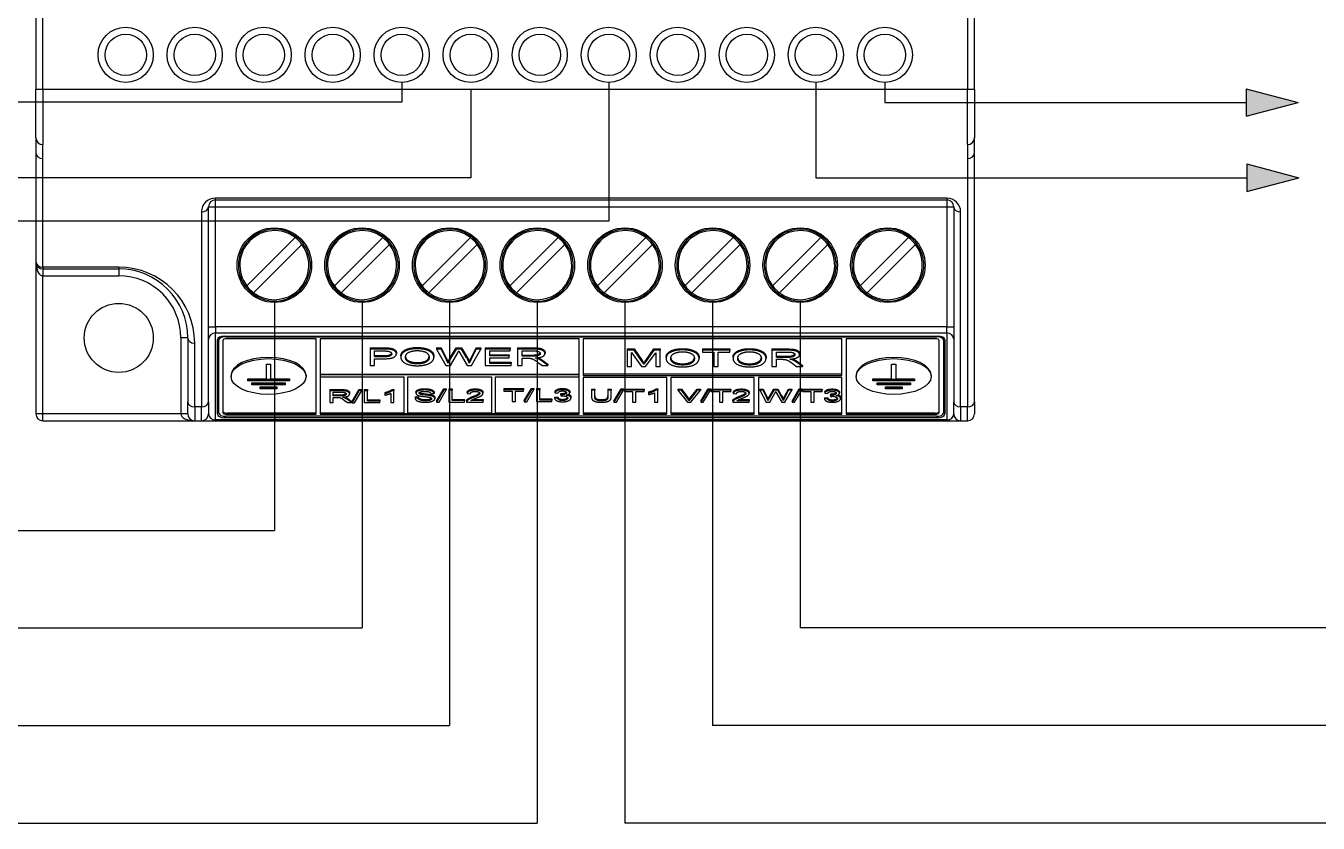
# Model space of a CAD drawing. Header units: millimetres. Extents: x -1721 to 4288, y -273 to 2028.
# Drawn here: x 109.7 to 184.6, y 323.4 to 369.6 of the extents above; entities that cross this region are included whole.
import ezdxf

# ---------------------------------------------------------------- set-up
doc = ezdxf.new("R2010")
doc.units = ezdxf.units.MM
doc.header["$LTSCALE"] = 5
doc.header["$MEASUREMENT"] = 0
doc.layers.get('0').update_dxf_attribs({"linetype": 'CONTINUOUS'})
doc.layers.add('圖框', color=7, linetype='CONTINUOUS')

msp = doc.modelspace()

# ---------------------------------------------------------------- hatches: boundary and pattern name
at = {"linetype": 'Continuous'}
h = msp.add_hatch(color=7, dxfattribs=at)
h.dxf.hatch_style = 1
h.set_gradient(color1=(255, 255, 255), centered=1, one_color=1, tint=1)
h.paths.add_polyline_path([(180.467, 365.933), (183.486, 365.139), (180.467, 364.346)])
h = msp.add_hatch(color=7, dxfattribs=at)
h.dxf.hatch_style = 1
h.set_gradient(color1=(255, 255, 255), centered=1, one_color=1, tint=1)
h.paths.add_polyline_path([(180.509, 361.569), (183.528, 360.775), (180.509, 359.981)])

# ---------------------------------------------------------------- linework, layer by layer
for p, q in [((131.523, 366.292), (131.523, 365.159)), ((135.523, 365.892), (135.523, 360.775)), ((143.523, 366.292), (143.523, 358.26)), ((155.523, 366.292), (155.523, 360.775)), ((159.523, 366.292), (159.523, 365.139)), ((131.523, 365.159), (78.505, 365.159)), ((159.523, 365.139), (180.467, 365.139)), ((135.523, 360.775), (93.962, 360.775)), ((155.523, 360.775), (180.509, 360.775)), ((143.523, 358.26), (93.962, 358.26)), ((124.143, 353.548), (124.143, 340.342)), ((129.223, 353.548), (129.223, 334.696)), ((134.303, 353.548), (134.303, 329.037)), ((139.383, 353.548), (139.383, 323.378)), ((144.463, 353.548), (144.463, 323.378)), ((149.543, 353.548), (149.543, 329.037)), ((154.623, 353.548), (154.623, 334.696)), ((80.885, 340.342), (124.143, 340.342)), ((80.885, 334.696), (129.223, 334.696)), ((215.715, 334.696), (154.623, 334.696)), ((80.862, 329.037), (134.303, 329.037)), ((211.763, 329.037), (149.543, 329.037)), ((80.839, 323.378), (139.383, 323.378)), ((207.953, 323.378), (144.463, 323.378))]:
    msp.add_line(p, q)
at = {"color": 0, "linetype": 'Continuous'}
for p, q in [((180.467, 365.933), (180.467, 364.346)), ((180.467, 365.933), (183.486, 365.139)), ((180.467, 364.346), (183.486, 365.139)), ((180.509, 361.569), (180.509, 359.981)), ((180.509, 361.569), (183.528, 360.775)), ((180.509, 359.981), (183.528, 360.775))]:
    msp.add_line(p, q, dxfattribs=at)
at = {"layer": '圖框'}
for p, q in [((110.323, 406.218), (110.323, 365.892)), ((110.723, 365.892), (110.723, 406.218)), ((164.323, 406.218), (164.323, 365.892)), ((164.723, 365.892), (164.723, 406.218)), ((110.723, 365.892), (110.323, 365.892)), ((110.323, 363.092), (110.323, 365.892)), ((164.323, 365.892), (110.723, 365.892)), ((110.723, 365.892), (110.723, 362.692)), ((164.723, 365.892), (164.323, 365.892)), ((164.323, 362.692), (164.323, 365.892)), ((164.723, 365.892), (164.723, 363.092)), ((110.323, 363.092), (110.323, 362.188)), ((110.723, 361.889), (110.723, 362.692)), ((164.323, 362.692), (164.323, 361.889)), ((164.723, 362.188), (164.723, 363.092)), ((110.323, 362.188), (110.323, 355.892)), ((110.723, 355.593), (110.723, 361.889)), ((164.323, 361.889), (164.323, 347.496)), ((164.723, 347.796), (164.723, 362.188)), ((120.723, 359.492), (120.723, 359.593)), ((163.123, 359.593), (120.723, 359.593)), ((163.123, 359.593), (163.123, 359.492)), ((120.323, 359.092), (120.723, 359.092)), ((120.323, 347.796), (120.323, 359.092)), ((120.723, 359.092), (120.723, 359.492)), ((120.723, 359.492), (163.123, 359.492)), ((120.723, 352.131), (120.723, 359.092)), ((120.723, 359.092), (163.123, 359.092)), ((163.123, 359.492), (163.123, 359.092)), ((163.123, 359.092), (163.523, 359.092)), ((163.123, 359.092), (163.123, 352.131)), ((163.523, 359.092), (163.523, 347.796)), ((119.923, 358.793), (119.923, 347.496)), ((163.923, 347.496), (163.923, 358.793)), ((122.544, 354.506), (125.345, 357.307)), ((125.741, 356.911), (122.94, 354.11)), ((127.624, 354.506), (130.425, 357.307)), ((130.821, 356.911), (128.02, 354.11)), ((132.704, 354.506), (135.505, 357.307)), ((135.901, 356.911), (133.1, 354.11)), ((137.784, 354.506), (140.585, 357.307)), ((140.981, 356.911), (138.18, 354.11)), ((142.864, 354.506), (145.665, 357.307)), ((146.061, 356.911), (143.26, 354.11)), ((147.944, 354.506), (150.745, 357.307)), ((151.141, 356.911), (148.34, 354.11)), ((153.024, 354.506), (155.825, 357.307)), ((156.221, 356.911), (153.42, 354.11)), ((158.104, 354.506), (160.905, 357.307)), ((161.301, 356.911), (158.5, 354.11)), ((110.323, 355.892), (110.323, 347.092)), ((126.211, 355.925), (126.211, 355.492)), ((131.291, 355.925), (131.291, 355.492)), ((136.371, 355.925), (136.371, 355.492)), ((141.451, 355.925), (141.451, 355.492)), ((146.531, 355.925), (146.531, 355.492)), ((151.611, 355.925), (151.611, 355.492)), ((156.691, 355.925), (156.691, 355.492)), ((161.771, 355.925), (161.771, 355.492)), ((115.123, 355.593), (110.723, 355.593)), ((110.723, 355.593), (110.723, 355.492)), ((110.723, 355.492), (110.723, 355.092)), ((110.723, 355.492), (115.123, 355.492)), ((110.723, 355.092), (115.123, 355.092)), ((110.723, 347.092), (110.723, 355.092)), ((115.123, 355.593), (115.123, 355.492)), ((115.123, 355.492), (115.123, 355.092)), ((120.323, 352.131), (120.723, 352.131)), ((120.723, 352.131), (120.723, 351.779)), ((163.123, 352.131), (120.723, 352.131)), ((163.123, 351.779), (163.123, 352.131)), ((163.123, 352.131), (163.523, 352.131)), ((119.123, 351.492), (118.723, 351.492)), ((118.723, 351.492), (118.723, 347.092)), ((119.123, 351.492), (119.123, 347.796)), ((120.723, 346.741), (120.723, 351.779)), ((120.723, 351.779), (163.123, 351.779)), ((120.843, 347.088), (120.843, 351.408)), ((120.923, 351.511), (120.923, 351.37)), ((120.923, 347.141), (120.923, 351.37)), ((121.163, 351.332), (121.163, 347.179)), ((121.243, 351.599), (162.603, 351.599)), ((121.323, 351.561), (121.323, 351.599)), ((121.323, 351.561), (162.523, 351.561)), ((126.563, 351.446), (121.403, 351.446)), ((126.563, 347.065), (126.563, 351.446)), ((141.803, 351.446), (126.803, 351.446)), ((126.803, 351.446), (126.803, 347.065)), ((141.803, 347.065), (141.803, 351.446)), ((142.043, 351.446), (142.043, 349.313)), ((157.043, 351.446), (142.043, 351.446)), ((157.043, 349.313), (157.043, 351.446)), ((162.443, 351.446), (157.283, 351.446)), ((157.283, 351.446), (157.283, 347.065)), ((162.523, 351.599), (162.523, 351.561)), ((162.683, 347.179), (162.683, 351.332)), ((162.923, 351.37), (162.923, 351.511)), ((162.923, 351.37), (162.923, 347.141)), ((163.003, 351.408), (163.003, 347.088)), ((163.123, 351.779), (163.123, 346.741)), ((119.523, 347.496), (119.523, 351.193)), ((129.688, 350.919), (130.442, 350.919)), ((129.688, 350.919), (129.688, 350.848)), ((130.442, 350.848), (129.688, 350.848)), ((129.688, 350.848), (129.688, 349.896)), ((129.953, 350.395), (129.953, 350.736)), ((129.953, 350.736), (130.465, 350.736)), ((130.442, 350.919), (130.442, 350.848)), ((130.747, 350.909), (130.747, 350.839)), ((131.215, 350.643), (131.215, 350.573)), ((132.43, 350.936), (132.43, 350.865)), ((133.545, 350.919), (133.816, 350.919)), ((133.545, 350.919), (133.545, 350.848)), ((133.816, 350.848), (133.545, 350.848)), ((133.545, 350.848), (134.075, 349.896)), ((133.816, 350.919), (134.121, 350.294)), ((133.816, 350.919), (133.816, 350.848)), ((134.121, 350.224), (133.816, 350.848)), ((134.296, 350.276), (134.676, 350.919)), ((134.676, 350.848), (134.296, 350.205)), ((134.348, 349.896), (134.77, 350.622)), ((134.676, 350.919), (134.996, 350.919)), ((134.676, 350.919), (134.676, 350.848)), ((134.996, 350.848), (134.676, 350.848)), ((134.894, 350.622), (135.311, 349.896)), ((134.996, 350.919), (135.282, 350.437)), ((134.996, 350.919), (134.996, 350.848)), ((135.282, 350.366), (134.996, 350.848)), ((135.537, 350.307), (135.849, 350.919)), ((135.849, 350.848), (135.537, 350.236)), ((135.57, 349.896), (136.116, 350.848)), ((135.849, 350.919), (136.116, 350.919)), ((135.849, 350.919), (135.849, 350.848)), ((136.116, 350.848), (135.849, 350.848)), ((136.116, 350.919), (136.116, 350.848)), ((136.369, 350.919), (137.817, 350.919)), ((136.369, 350.919), (136.369, 350.848)), ((137.817, 350.848), (136.369, 350.848)), ((136.369, 350.848), (136.369, 349.896)), ((136.634, 350.736), (137.817, 350.736)), ((136.634, 350.445), (136.634, 350.736)), ((137.817, 350.919), (137.817, 350.848)), ((137.817, 350.736), (137.817, 350.848)), ((138.232, 350.919), (139.119, 350.919)), ((138.232, 350.919), (138.232, 350.848)), ((139.119, 350.848), (138.232, 350.848)), ((138.232, 350.848), (138.232, 349.896)), ((138.497, 350.428), (138.497, 350.743)), ((138.497, 350.743), (139.13, 350.743)), ((139.119, 350.919), (139.119, 350.848)), ((139.831, 350.659), (139.831, 350.589)), ((144.592, 350.851), (144.99, 350.851)), ((144.592, 350.851), (144.592, 350.781)), ((144.99, 350.781), (144.592, 350.781)), ((144.592, 350.781), (144.592, 349.828)), ((144.847, 350.639), (145.426, 349.828)), ((144.847, 349.828), (144.847, 350.639)), ((144.99, 350.851), (144.99, 350.781)), ((144.99, 350.851), (145.464, 350.177)), ((145.464, 350.106), (144.99, 350.781)), ((145.664, 349.828), (146.248, 350.626)), ((145.667, 350.188), (146.147, 350.851)), ((146.147, 350.781), (145.667, 350.118)), ((146.147, 350.851), (146.147, 350.781)), ((146.147, 350.851), (146.502, 350.851)), ((146.502, 350.781), (146.147, 350.781)), ((146.248, 350.626), (146.248, 349.828)), ((146.502, 350.851), (146.502, 350.781)), ((146.502, 349.828), (146.502, 350.781)), ((147.806, 350.868), (147.806, 350.798)), ((148.952, 350.851), (148.952, 350.781)), ((148.952, 350.851), (150.538, 350.851)), ((148.952, 350.781), (148.952, 350.668)), ((150.538, 350.781), (148.952, 350.781)), ((148.952, 350.668), (149.611, 350.668)), ((149.611, 350.668), (149.611, 349.828)), ((149.876, 350.668), (150.538, 350.668)), ((149.876, 349.828), (149.876, 350.668)), ((150.538, 350.851), (150.538, 350.781)), ((150.538, 350.668), (150.538, 350.781)), ((151.687, 350.868), (151.687, 350.798)), ((152.987, 350.851), (153.874, 350.851)), ((152.987, 350.851), (152.987, 350.781)), ((153.874, 350.781), (152.987, 350.781)), ((152.987, 350.781), (152.987, 349.828)), ((153.252, 350.36), (153.252, 350.676)), ((153.252, 350.676), (153.885, 350.676)), ((153.874, 350.851), (153.874, 350.781)), ((154.586, 350.591), (154.586, 350.521)), ((123.682, 349.12), (123.682, 349.967)), ((123.682, 349.967), (123.923, 349.967)), ((123.923, 349.967), (123.923, 349.12)), ((129.688, 349.896), (129.953, 349.896)), ((129.953, 350.466), (130.47, 350.466)), ((130.47, 350.395), (129.953, 350.395)), ((129.953, 350.283), (130.467, 350.283)), ((129.953, 349.896), (129.953, 350.283)), ((130.47, 350.466), (130.47, 350.395)), ((131.473, 350.43), (131.473, 350.36)), ((132.429, 350.058), (132.429, 349.988)), ((133.386, 350.441), (133.386, 350.371)), ((134.075, 349.896), (134.348, 349.896)), ((134.121, 350.294), (134.121, 350.224)), ((134.206, 350.099), (134.206, 350.029)), ((134.296, 350.276), (134.296, 350.205)), ((135.282, 350.437), (135.282, 350.366)), ((135.311, 349.896), (135.57, 349.896)), ((135.438, 350.099), (135.438, 350.029)), ((135.537, 350.307), (135.537, 350.236)), ((136.369, 349.896), (137.863, 349.896)), ((136.634, 350.515), (137.743, 350.515)), ((137.743, 350.445), (136.634, 350.445)), ((136.634, 350.332), (137.743, 350.332)), ((136.634, 350.008), (136.634, 350.332)), ((136.634, 350.079), (137.863, 350.079)), ((137.863, 350.008), (136.634, 350.008)), ((137.743, 350.515), (137.743, 350.445)), ((137.743, 350.332), (137.743, 350.445)), ((137.863, 350.079), (137.863, 350.008)), ((137.863, 349.896), (137.863, 350.008)), ((138.232, 349.896), (138.497, 349.896)), ((138.497, 350.498), (139.066, 350.498)), ((139.066, 350.428), (138.497, 350.428)), ((138.497, 350.319), (138.804, 350.319)), ((138.497, 349.896), (138.497, 350.319)), ((139.066, 350.498), (139.066, 350.428)), ((139.397, 350.094), (139.662, 349.896)), ((139.427, 350.345), (139.427, 350.282)), ((139.647, 350.225), (139.993, 349.966)), ((139.647, 350.225), (139.647, 350.155)), ((139.993, 349.896), (139.647, 350.155)), ((139.662, 349.896), (139.993, 349.896)), ((139.993, 349.966), (139.993, 349.896)), ((144.592, 349.828), (144.847, 349.828)), ((145.426, 349.828), (145.664, 349.828)), ((145.464, 350.177), (145.464, 350.106)), ((145.56, 350.036), (145.56, 349.966)), ((145.667, 350.188), (145.667, 350.118)), ((146.248, 349.828), (146.502, 349.828)), ((146.848, 350.363), (146.848, 350.292)), ((147.804, 349.991), (147.804, 349.921)), ((148.762, 350.373), (148.762, 350.303)), ((149.611, 349.828), (149.876, 349.828)), ((150.73, 350.363), (150.73, 350.292)), ((151.685, 349.991), (151.685, 349.921)), ((152.643, 350.373), (152.643, 350.303)), ((152.987, 349.828), (153.252, 349.828)), ((153.252, 350.431), (153.821, 350.431)), ((153.821, 350.36), (153.252, 350.36)), ((153.252, 350.252), (153.559, 350.252)), ((153.252, 349.828), (153.252, 350.252)), ((153.821, 350.431), (153.821, 350.36)), ((154.152, 350.027), (154.417, 349.828)), ((154.182, 350.278), (154.182, 350.215)), ((154.402, 350.158), (154.402, 350.088)), ((154.402, 350.158), (154.748, 349.899)), ((154.748, 349.828), (154.402, 350.088)), ((154.417, 349.828), (154.748, 349.828)), ((154.748, 349.899), (154.748, 349.828)), ((159.922, 349.12), (159.922, 349.967)), ((159.922, 349.967), (160.163, 349.967)), ((160.163, 349.967), (160.163, 349.12)), ((121.629, 349.326), (121.629, 349.255)), ((122.595, 349.005), (122.595, 349.12)), ((122.595, 349.12), (123.682, 349.12)), ((125.01, 349.075), (122.595, 349.075)), ((123.923, 349.12), (125.01, 349.12)), ((125.01, 349.12), (125.01, 349.005)), ((125.976, 349.326), (125.976, 349.255)), ((126.803, 349.383), (141.803, 349.383)), ((141.803, 349.348), (126.803, 349.348)), ((126.803, 349.234), (131.643, 349.234)), ((131.643, 349.234), (131.643, 347.1)), ((131.883, 349.234), (136.723, 349.234)), ((131.883, 347.1), (131.883, 349.234)), ((136.723, 349.234), (136.723, 347.1)), ((136.963, 349.234), (141.803, 349.234)), ((136.963, 347.1), (136.963, 349.234)), ((157.043, 349.383), (142.043, 349.383)), ((142.043, 349.313), (157.043, 349.313)), ((146.883, 349.198), (142.043, 349.198)), ((142.043, 349.198), (142.043, 347.065)), ((146.883, 347.065), (146.883, 349.198)), ((151.963, 349.198), (147.123, 349.198)), ((147.123, 349.198), (147.123, 347.065)), ((151.963, 347.065), (151.963, 349.198)), ((157.043, 349.198), (152.203, 349.198)), ((152.203, 349.198), (152.203, 347.065)), ((157.043, 347.065), (157.043, 349.198)), ((157.869, 349.326), (157.869, 349.255)), ((158.835, 349.005), (158.835, 349.12)), ((158.835, 349.12), (159.922, 349.12)), ((161.25, 349.075), (158.835, 349.075)), ((160.163, 349.12), (161.25, 349.12)), ((161.25, 349.12), (161.25, 349.005)), ((162.216, 349.326), (162.216, 349.255)), ((125.01, 349.005), (122.595, 349.005)), ((122.837, 348.775), (122.837, 348.89)), ((122.837, 348.89), (124.769, 348.89)), ((124.769, 348.845), (122.837, 348.845)), ((124.769, 348.775), (122.837, 348.775)), ((123.32, 348.545), (123.32, 348.66)), ((123.32, 348.66), (124.286, 348.66)), ((124.286, 348.615), (123.32, 348.615)), ((124.286, 348.545), (123.32, 348.545)), ((124.286, 348.66), (124.286, 348.545)), ((124.769, 348.89), (124.769, 348.775)), ((127.354, 348.5), (127.993, 348.5)), ((127.354, 348.5), (127.354, 348.429)), ((127.993, 348.429), (127.354, 348.429)), ((127.354, 348.429), (127.354, 347.743)), ((127.545, 348.127), (127.545, 348.353)), ((127.545, 348.353), (128, 348.353)), ((127.993, 348.5), (127.993, 348.429)), ((128.649, 347.802), (129.066, 348.511)), ((129.066, 348.441), (128.649, 347.732)), ((128.792, 347.732), (129.209, 348.441)), ((129.066, 348.511), (129.209, 348.511)), ((129.066, 348.511), (129.066, 348.441)), ((129.209, 348.441), (129.066, 348.441)), ((129.209, 348.511), (129.209, 348.441)), ((129.355, 348.5), (129.546, 348.5)), ((129.355, 348.5), (129.355, 348.429)), ((129.546, 348.429), (129.355, 348.429)), ((129.355, 348.429), (129.355, 347.743)), ((129.546, 348.5), (129.546, 348.429)), ((129.546, 347.824), (129.546, 348.429)), ((130.544, 348.33), (130.544, 348.26)), ((130.96, 348.502), (131.075, 348.502)), ((130.96, 348.502), (130.96, 348.432)), ((131.075, 348.432), (130.96, 348.432)), ((131.075, 348.502), (131.075, 348.432)), ((131.075, 347.743), (131.075, 348.432)), ((132.35, 348.357), (132.35, 348.286)), ((132.858, 348.546), (132.858, 348.476)), ((133.4, 348.341), (133.4, 348.271)), ((133.549, 347.837), (133.966, 348.545)), ((133.966, 348.475), (133.549, 347.766)), ((133.691, 347.766), (134.108, 348.475)), ((133.966, 348.545), (134.108, 348.545)), ((133.966, 348.545), (133.966, 348.475)), ((134.108, 348.475), (133.966, 348.475)), ((134.108, 348.545), (134.108, 348.475)), ((134.254, 348.534), (134.445, 348.534)), ((134.254, 348.534), (134.254, 348.464)), ((134.445, 348.464), (134.254, 348.464)), ((134.254, 348.464), (134.254, 347.778)), ((134.445, 348.534), (134.445, 348.464)), ((134.445, 347.859), (134.445, 348.464)), ((135.319, 348.338), (135.319, 348.268)), ((135.787, 348.537), (135.787, 348.466)), ((136.235, 348.346), (136.235, 348.276)), ((137.446, 348.559), (138.587, 348.559)), ((137.446, 348.559), (137.446, 348.489)), ((137.446, 348.489), (137.446, 348.408)), ((138.587, 348.489), (137.446, 348.489)), ((137.446, 348.408), (137.92, 348.408)), ((137.92, 348.408), (137.92, 347.803)), ((138.111, 348.408), (138.587, 348.408)), ((138.111, 347.803), (138.111, 348.408)), ((138.587, 348.559), (138.587, 348.489)), ((138.587, 348.408), (138.587, 348.489)), ((138.628, 347.862), (139.045, 348.57)), ((139.045, 348.5), (138.628, 347.791)), ((138.77, 347.791), (139.187, 348.5)), ((139.045, 348.57), (139.187, 348.57)), ((139.045, 348.57), (139.045, 348.5)), ((139.187, 348.5), (139.045, 348.5)), ((139.187, 348.57), (139.187, 348.5)), ((139.333, 348.559), (139.524, 348.559)), ((139.333, 348.559), (139.333, 348.489)), ((139.524, 348.489), (139.333, 348.489)), ((139.333, 348.489), (139.333, 347.803)), ((139.524, 348.559), (139.524, 348.489)), ((139.524, 347.884), (139.524, 348.489)), ((140.407, 348.384), (140.407, 348.314)), ((140.84, 348.562), (140.84, 348.491)), ((141.262, 348.384), (141.262, 348.314)), ((142.531, 348.532), (142.531, 348.462)), ((142.531, 348.532), (142.722, 348.532)), ((142.531, 348.462), (142.531, 348.065)), ((142.722, 348.462), (142.531, 348.462)), ((142.722, 348.532), (142.722, 348.462)), ((142.722, 348.066), (142.722, 348.462)), ((143.473, 348.532), (143.473, 348.462)), ((143.473, 348.532), (143.664, 348.532)), ((143.473, 348.462), (143.473, 348.066)), ((143.664, 348.462), (143.473, 348.462)), ((143.664, 348.532), (143.664, 348.462)), ((143.664, 348.065), (143.664, 348.462)), ((143.826, 347.835), (144.243, 348.544)), ((144.243, 348.473), (143.826, 347.764)), ((143.969, 347.764), (144.386, 348.473)), ((144.243, 348.544), (144.386, 348.544)), ((144.243, 348.544), (144.243, 348.473)), ((144.386, 348.473), (144.243, 348.473)), ((144.386, 348.544), (144.386, 348.473)), ((144.432, 348.532), (144.432, 348.462)), ((144.432, 348.532), (145.574, 348.532)), ((144.432, 348.462), (144.432, 348.381)), ((145.574, 348.462), (144.432, 348.462)), ((144.432, 348.381), (144.906, 348.381)), ((144.906, 348.381), (144.906, 347.776)), ((145.097, 348.381), (145.574, 348.381)), ((145.097, 347.776), (145.097, 348.381)), ((145.574, 348.532), (145.574, 348.462)), ((145.574, 348.381), (145.574, 348.462)), ((145.833, 348.363), (145.833, 348.292)), ((146.249, 348.535), (146.249, 348.464)), ((146.249, 348.535), (146.363, 348.535)), ((146.363, 348.464), (146.249, 348.464)), ((146.363, 348.535), (146.363, 348.464)), ((146.363, 347.776), (146.363, 348.464)), ((147.529, 348.531), (147.736, 348.531)), ((147.529, 348.531), (147.529, 348.46)), ((147.736, 348.46), (147.529, 348.46)), ((147.529, 348.46), (148.086, 347.774)), ((147.736, 348.531), (147.736, 348.46)), ((147.736, 348.531), (148.11, 348.032)), ((148.11, 347.962), (147.736, 348.46)), ((148.263, 348.032), (148.652, 348.531)), ((148.652, 348.46), (148.263, 347.962)), ((148.282, 347.774), (148.847, 348.46)), ((148.652, 348.531), (148.652, 348.46)), ((148.652, 348.531), (148.847, 348.531)), ((148.847, 348.46), (148.652, 348.46)), ((148.847, 348.531), (148.847, 348.46)), ((148.863, 347.833), (149.28, 348.542)), ((149.28, 348.472), (148.863, 347.763)), ((149.006, 347.763), (149.423, 348.472)), ((149.28, 348.542), (149.423, 348.542)), ((149.28, 348.542), (149.28, 348.472)), ((149.423, 348.472), (149.28, 348.472)), ((149.423, 348.542), (149.423, 348.472)), ((149.469, 348.531), (149.469, 348.46)), ((149.469, 348.531), (150.61, 348.531)), ((149.469, 348.46), (149.469, 348.379)), ((150.61, 348.46), (149.469, 348.46)), ((149.469, 348.379), (149.943, 348.379)), ((149.943, 348.379), (149.943, 347.774)), ((150.134, 348.379), (150.61, 348.379)), ((150.134, 347.774), (150.134, 348.379)), ((150.61, 348.531), (150.61, 348.46)), ((150.61, 348.379), (150.61, 348.46)), ((150.744, 348.335), (150.744, 348.265)), ((151.212, 348.533), (151.212, 348.463)), ((151.661, 348.343), (151.661, 348.273)), ((152.277, 348.531), (152.472, 348.531)), ((152.277, 348.531), (152.277, 348.46)), ((152.472, 348.46), (152.277, 348.46)), ((152.277, 348.46), (152.659, 347.774)), ((152.472, 348.531), (152.472, 348.46)), ((152.472, 348.531), (152.692, 348.081)), ((152.692, 348.011), (152.472, 348.46)), ((152.818, 348.068), (153.091, 348.531)), ((153.091, 348.46), (152.818, 347.997)), ((153.091, 348.531), (153.091, 348.46)), ((153.091, 348.531), (153.322, 348.531)), ((153.322, 348.46), (153.091, 348.46)), ((153.322, 348.531), (153.322, 348.46)), ((153.322, 348.531), (153.528, 348.184)), ((153.528, 348.113), (153.322, 348.46)), ((153.712, 348.09), (153.937, 348.531)), ((153.937, 348.46), (153.712, 348.02)), ((153.736, 347.774), (154.129, 348.46)), ((153.937, 348.531), (153.937, 348.46)), ((153.937, 348.531), (154.129, 348.531)), ((154.129, 348.46), (153.937, 348.46)), ((154.129, 348.531), (154.129, 348.46)), ((154.152, 347.833), (154.569, 348.542)), ((154.569, 348.472), (154.152, 347.763)), ((154.294, 347.763), (154.711, 348.472)), ((154.569, 348.542), (154.711, 348.542)), ((154.569, 348.542), (154.569, 348.472)), ((154.711, 348.472), (154.569, 348.472)), ((154.711, 348.542), (154.711, 348.472)), ((154.758, 348.531), (154.758, 348.46)), ((154.758, 348.531), (155.899, 348.531)), ((154.758, 348.46), (154.758, 348.379)), ((155.899, 348.46), (154.758, 348.46)), ((154.758, 348.379), (155.232, 348.379)), ((155.232, 348.379), (155.232, 347.774)), ((155.423, 348.379), (155.899, 348.379)), ((155.423, 347.774), (155.423, 348.379)), ((155.899, 348.531), (155.899, 348.46)), ((155.899, 348.379), (155.899, 348.46)), ((156.042, 348.356), (156.042, 348.285)), ((156.475, 348.533), (156.475, 348.463)), ((156.897, 348.356), (156.897, 348.285)), ((161.25, 349.005), (158.835, 349.005)), ((159.077, 348.89), (161.009, 348.89)), ((159.077, 348.775), (159.077, 348.89)), ((161.009, 348.845), (159.077, 348.845)), ((161.009, 348.775), (159.077, 348.775)), ((159.56, 348.66), (160.526, 348.66)), ((159.56, 348.545), (159.56, 348.66)), ((160.526, 348.615), (159.56, 348.615)), ((160.526, 348.545), (159.56, 348.545)), ((160.526, 348.66), (160.526, 348.545)), ((161.009, 348.89), (161.009, 348.775)), ((119.123, 347.092), (119.123, 347.796)), ((120.323, 347.796), (120.323, 347.092)), ((127.354, 347.743), (127.545, 347.743)), ((127.545, 348.197), (127.954, 348.197)), ((127.954, 348.127), (127.545, 348.127)), ((127.545, 348.048), (127.765, 348.048)), ((127.545, 347.743), (127.545, 348.048)), ((127.954, 348.197), (127.954, 348.127)), ((128.192, 347.886), (128.383, 347.743)), ((128.214, 348.067), (128.214, 348.021)), ((128.372, 348), (128.621, 347.814)), ((128.372, 348), (128.372, 347.93)), ((128.621, 347.743), (128.372, 347.93)), ((128.383, 347.743), (128.621, 347.743)), ((128.505, 348.312), (128.505, 348.242)), ((128.621, 347.814), (128.621, 347.743)), ((128.649, 347.802), (128.649, 347.732)), ((128.649, 347.732), (128.792, 347.732)), ((129.355, 347.743), (130.255, 347.743)), ((129.546, 347.895), (130.255, 347.895)), ((130.255, 347.824), (129.546, 347.824)), ((130.255, 347.895), (130.255, 347.824)), ((130.255, 347.743), (130.255, 347.824)), ((130.544, 348.26), (130.544, 348.178)), ((130.898, 348.28), (130.898, 347.743)), ((130.898, 347.743), (131.075, 347.743)), ((132.296, 348.069), (132.476, 348.076)), ((132.296, 348.069), (132.296, 347.998)), ((132.476, 348.006), (132.296, 347.998)), ((132.476, 348.076), (132.476, 348.006)), ((132.589, 348.302), (132.589, 348.231)), ((132.902, 347.918), (132.902, 347.847)), ((133.199, 348.209), (133.199, 348.139)), ((133.218, 348.264), (133.4, 348.271)), ((133.443, 348.042), (133.443, 347.972)), ((133.549, 347.837), (133.549, 347.766)), ((133.549, 347.766), (133.691, 347.766)), ((134.254, 347.778), (135.154, 347.778)), ((134.445, 347.929), (135.154, 347.929)), ((135.154, 347.859), (134.445, 347.859)), ((135.154, 347.929), (135.154, 347.859)), ((135.154, 347.778), (135.154, 347.859)), ((135.286, 347.853), (135.286, 347.783)), ((135.286, 347.778), (136.238, 347.778)), ((135.307, 347.907), (135.307, 347.836)), ((135.319, 348.268), (135.501, 348.259)), ((136.238, 347.859), (135.532, 347.859)), ((135.655, 348.102), (135.655, 348.031)), ((135.661, 347.929), (136.238, 347.929)), ((136.238, 347.929), (136.238, 347.859)), ((136.238, 347.778), (136.238, 347.859)), ((137.92, 347.803), (138.111, 347.803)), ((138.628, 347.862), (138.628, 347.791)), ((138.628, 347.791), (138.77, 347.791)), ((139.333, 347.803), (140.233, 347.803)), ((139.524, 347.954), (140.233, 347.954)), ((140.233, 347.884), (139.524, 347.884)), ((140.233, 347.954), (140.233, 347.884)), ((140.233, 347.803), (140.233, 347.884)), ((140.389, 348.055), (140.566, 348.066)), ((140.389, 348.055), (140.389, 347.985)), ((140.566, 347.996), (140.389, 347.985)), ((140.407, 348.314), (140.583, 348.298)), ((140.566, 348.066), (140.566, 347.996)), ((140.738, 348.198), (140.757, 348.272)), ((140.757, 348.202), (140.738, 348.128)), ((140.738, 348.198), (140.738, 348.128)), ((140.757, 348.272), (140.757, 348.202)), ((140.785, 348.271), (140.785, 348.201)), ((140.848, 347.931), (140.848, 347.861)), ((141.332, 348.076), (141.332, 348.006)), ((143.084, 347.917), (143.084, 347.846)), ((143.826, 347.835), (143.826, 347.764)), ((143.826, 347.764), (143.969, 347.764)), ((144.906, 347.776), (145.097, 347.776)), ((145.833, 348.292), (145.833, 348.211)), ((146.186, 348.312), (146.186, 347.776)), ((146.186, 347.776), (146.363, 347.776)), ((148.086, 347.774), (148.282, 347.774)), ((148.11, 348.032), (148.11, 347.962)), ((148.186, 347.921), (148.186, 347.85)), ((148.263, 348.032), (148.263, 347.962)), ((148.863, 347.833), (148.863, 347.763)), ((148.863, 347.763), (149.006, 347.763)), ((149.943, 347.774), (150.134, 347.774)), ((150.711, 347.85), (150.711, 347.78)), ((150.711, 347.774), (151.663, 347.774)), ((150.732, 347.903), (150.732, 347.833)), ((150.744, 348.265), (150.926, 348.256)), ((151.663, 347.855), (150.957, 347.855)), ((151.08, 348.098), (151.08, 348.028)), ((151.086, 347.926), (151.663, 347.926)), ((151.663, 347.926), (151.663, 347.855)), ((151.663, 347.774), (151.663, 347.855)), ((152.659, 347.774), (152.856, 347.774)), ((152.692, 348.081), (152.692, 348.011)), ((152.753, 347.94), (152.753, 347.87)), ((152.818, 348.068), (152.818, 347.997)), ((152.856, 347.774), (153.16, 348.297)), ((153.248, 348.297), (153.549, 347.774)), ((153.528, 348.184), (153.528, 348.113)), ((153.549, 347.774), (153.736, 347.774)), ((153.64, 347.94), (153.64, 347.87)), ((153.712, 348.09), (153.712, 348.02)), ((154.152, 347.833), (154.152, 347.763)), ((154.152, 347.763), (154.294, 347.763)), ((155.232, 347.774), (155.423, 347.774)), ((156.024, 348.027), (156.201, 348.038)), ((156.024, 348.027), (156.024, 347.956)), ((156.201, 347.967), (156.024, 347.956)), ((156.042, 348.285), (156.218, 348.27)), ((156.201, 348.038), (156.201, 347.967)), ((156.373, 348.17), (156.392, 348.244)), ((156.392, 348.173), (156.373, 348.1)), ((156.373, 348.17), (156.373, 348.1)), ((156.392, 348.244), (156.392, 348.173)), ((156.42, 348.243), (156.42, 348.172)), ((156.483, 347.903), (156.483, 347.833)), ((156.967, 348.048), (156.967, 347.977)), ((163.523, 347.092), (163.523, 347.796)), ((164.723, 347.796), (164.723, 347.092)), ((110.723, 347.092), (110.323, 347.092)), ((118.723, 347.092), (110.723, 347.092)), ((110.723, 346.692), (110.723, 347.092)), ((119.123, 347.092), (118.723, 347.092)), ((119.923, 347.496), (119.523, 347.496)), ((119.523, 347.496), (119.523, 346.692)), ((119.923, 346.692), (119.923, 347.496)), ((121.243, 346.871), (121.243, 346.954)), ((162.603, 346.871), (121.243, 346.871)), ((162.523, 346.95), (121.323, 346.95)), ((121.403, 347.065), (121.403, 347.135)), ((126.563, 347.135), (121.403, 347.135)), ((121.403, 347.065), (126.563, 347.065)), ((131.643, 347.135), (126.803, 347.135)), ((126.803, 347.065), (141.803, 347.065)), ((131.883, 347.1), (131.643, 347.1)), ((136.723, 347.135), (131.883, 347.135)), ((136.963, 347.1), (136.723, 347.1)), ((141.803, 347.135), (136.963, 347.135)), ((146.883, 347.135), (142.043, 347.135)), ((142.043, 347.065), (146.883, 347.065)), ((151.963, 347.135), (147.123, 347.135)), ((147.123, 347.065), (151.963, 347.065)), ((157.043, 347.135), (152.203, 347.135)), ((152.203, 347.065), (157.043, 347.065)), ((162.443, 347.135), (157.283, 347.135)), ((157.283, 347.065), (162.443, 347.065)), ((162.443, 347.135), (162.443, 347.065)), ((162.603, 346.954), (162.603, 346.871)), ((163.923, 347.496), (163.923, 346.692)), ((164.323, 347.496), (163.923, 347.496)), ((164.323, 346.692), (164.323, 347.496)), ((110.723, 346.692), (119.523, 346.692)), ((119.523, 346.692), (119.923, 346.692)), ((119.923, 346.692), (120.723, 346.692)), ((120.723, 346.692), (120.723, 346.741)), ((163.123, 346.741), (120.723, 346.741)), ((120.723, 346.692), (163.123, 346.692)), ((163.123, 346.741), (163.123, 346.692)), ((163.123, 346.692), (163.923, 346.692)), ((163.923, 346.692), (164.323, 346.692))]:
    msp.add_line(p, q, dxfattribs=at)
for centre, radius in [((115.523, 367.892), 1.6), ((119.523, 367.892), 1.6), ((123.523, 367.892), 1.6), ((127.523, 367.892), 1.6), ((131.523, 367.892), 1.6), ((135.523, 367.892), 1.6), ((139.523, 367.892), 1.6), ((143.523, 367.892), 1.6), ((147.523, 367.892), 1.6), ((151.523, 367.892), 1.6), ((155.523, 367.892), 1.6), ((159.523, 367.892), 1.6), ((115.531, 367.889), 1.2), ((119.531, 367.889), 1.2), ((123.531, 367.889), 1.2), ((127.531, 367.889), 1.2), ((131.531, 367.889), 1.2), ((135.531, 367.889), 1.2), ((139.531, 367.889), 1.2), ((143.531, 367.889), 1.2), ((147.531, 367.889), 1.2), ((151.531, 367.889), 1.2), ((155.531, 367.889), 1.2), ((159.531, 367.889), 1.2), ((124.143, 355.708), 2.16), ((129.223, 355.708), 2.16), ((134.303, 355.708), 2.16), ((139.383, 355.708), 2.16), ((144.463, 355.708), 2.16), ((149.543, 355.708), 2.16), ((154.623, 355.708), 2.16), ((159.703, 355.708), 2.16), ((115.123, 351.492), 2)]:
    msp.add_circle(centre, radius, dxfattribs=at)
for centre, radius, start, end in [((110.723, 363.092), 0.4, 180, 270), ((164.323, 363.092), 0.4, 270, 0), ((120.723, 358.793), 0.8, 90, 180), ((163.123, 358.793), 0.8, 0, 90), ((120.723, 359.092), 0.4, 90, 180), ((163.123, 359.092), 0.4, 0, 90), ((124.143, 355.708), 2.08, 5.9739, 354.0261), ((124.143, 355.708), 2, 53.04785, 216.95215), ((129.223, 355.708), 2.08, 5.9739, 354.0261), ((129.223, 355.708), 2, 53.04785, 216.95215), ((134.303, 355.708), 2.08, 5.9739, 354.0261), ((134.303, 355.708), 2, 53.04785, 216.95215), ((139.383, 355.708), 2.08, 5.9739, 354.0261), ((139.383, 355.708), 2, 53.04785, 216.95215), ((144.463, 355.708), 2.08, 5.9739, 354.0261), ((144.463, 355.708), 2, 53.04785, 216.95215), ((149.543, 355.708), 2.08, 5.9739, 354.0261), ((149.543, 355.708), 2, 53.04785, 216.95215), ((154.623, 355.708), 2.08, 5.9739, 354.0261), ((154.623, 355.708), 2, 53.04785, 216.95215), ((159.703, 355.708), 2.08, 5.9739, 354.0261), ((159.703, 355.708), 2, 53.04785, 216.95215), ((124.143, 355.708), 2, 270, 36.95215), ((124.143, 355.708), 2, 36.95215, 53.04785), ((129.223, 355.708), 2, 270, 36.95215), ((129.223, 355.708), 2, 36.95215, 53.04785), ((134.303, 355.708), 2, 270, 36.95215), ((134.303, 355.708), 2, 36.95215, 53.04785), ((139.383, 355.708), 2, 270, 36.95215), ((139.383, 355.708), 2, 36.95215, 53.04785), ((144.463, 355.708), 2, 270, 36.95215), ((144.463, 355.708), 2, 36.95215, 53.04785), ((149.543, 355.708), 2, 270, 36.95215), ((149.543, 355.708), 2, 36.95215, 53.04785), ((154.623, 355.708), 2, 270, 36.95215), ((154.623, 355.708), 2, 36.95215, 53.04785), ((159.703, 355.708), 2, 270, 36.95215), ((159.703, 355.708), 2, 36.95215, 53.04785), ((110.723, 355.892), 0.4, 180, 270), ((115.123, 351.193), 4.4, 0, 90), ((115.123, 351.492), 4, 0, 90), ((115.123, 351.492), 3.6, 0, 90), ((124.143, 355.708), 2, 216.95215, 233.04785), ((129.223, 355.708), 2, 216.95215, 233.04785), ((134.303, 355.708), 2, 216.95215, 233.04785), ((139.383, 355.708), 2, 216.95215, 233.04785), ((144.463, 355.708), 2, 216.95215, 233.04785), ((149.543, 355.708), 2, 216.95215, 233.04785), ((154.623, 355.708), 2, 216.95215, 233.04785), ((159.703, 355.708), 2, 216.95215, 233.04785), ((124.143, 355.708), 2, 233.04785, 270), ((129.223, 355.708), 2, 233.04785, 270), ((134.303, 355.708), 2, 233.04785, 270), ((139.383, 355.708), 2, 233.04785, 270), ((144.463, 355.708), 2, 233.04785, 270), ((149.543, 355.708), 2, 233.04785, 270), ((154.623, 355.708), 2, 233.04785, 270), ((159.703, 355.708), 2, 233.04785, 270), ((110.723, 347.092), 0.4, 180, 270), ((119.523, 347.092), 0.4, 180, 270), ((119.923, 347.092), 0.4, 270, 0), ((163.923, 347.092), 0.4, 180, 270), ((164.323, 347.092), 0.4, 270, 0)]:
    msp.add_arc(centre, radius, start, end, dxfattribs=at)
for centre, major_axis, ratio, start_param, end_param in [((110.723, 362.188), (-0.4, 0), 0.74887, 0, 1.570796), ((164.323, 362.188), (0.4, 0), 0.74887, 4.712389, 6.283185), ((119.923, 359.092), (0.4, 0), 0.74887, 4.712389, 6.283185), ((163.923, 359.092), (-0.4, 0), 0.74887, 0, 1.570796), ((110.723, 355.892), (0, -0.8), 0.5, 4.712389, 6.283185), ((110.723, 355.892), (-0.4, 0), 0.74887, 0, 1.570796), ((119.523, 351.492), (-0.4, 0), 0.74887, 0, 1.570796), ((120.723, 351.427), (-0.4, 0), 0.879292, 4.712389, 6.283185), ((121.243, 351.408), (-0.4, 0), 0.476283, 4.712389, 6.283185), ((121.323, 351.37), (-0.4, 0), 0.476283, 4.712389, 6.283185), ((121.323, 351.511), (-0.4, 0), 0.476283, 6.218854, 6.283185), ((121.403, 351.332), (-0.24, 0), 0.476283, 4.712389, 6.283185), ((162.443, 351.332), (0.24, 0), 0.476283, 0, 1.570796), ((162.523, 351.37), (0.4, 0), 0.476283, 0, 1.570796), ((162.603, 351.408), (0.4, 0), 0.476283, 0, 1.570796), ((162.523, 351.511), (0.4, 0), 0.476283, 0, 0.064331), ((163.123, 351.427), (0.4, 0), 0.879292, 0, 1.570796), ((123.803, 349.326), (-2.174, 0), 0.476283, 3.141593, 6.283185), ((160.043, 349.326), (-2.174, 0), 0.476283, 3.141593, 6.283185), ((119.523, 347.796), (-0.4, 0), 0.74887, 0, 1.570796), ((119.923, 347.796), (0.4, 0), 0.74887, 4.712389, 6.283185), ((163.923, 347.796), (-0.4, 0), 0.74887, 0, 1.570796), ((164.323, 347.796), (0.4, 0), 0.74887, 4.712389, 6.283185), ((119.523, 347.092), (-0.8, 0), 0.5, 0, 1.570796), ((120.723, 347.092), (-0.4, 0), 0.879292, 0, 1.570796), ((121.243, 347.27), (0.4, 0), 0.541667, 3.141593, 3.785131), ((121.243, 347.088), (0.4, 0), 0.541667, 3.141593, 4.712389), ((121.323, 347.141), (-0.4, 0), 0.476283, 0, 1.570796), ((121.403, 347.249), (-0.24, 0), 0.476283, 0, 1.570796), ((121.403, 347.179), (-0.24, 0), 0.476283, 0, 1.570796), ((162.443, 347.249), (0.24, 0), 0.476283, 4.712389, 6.283185), ((162.443, 347.179), (0.24, 0), 0.476283, 4.712389, 6.283185), ((162.523, 347.141), (0.4, 0), 0.476283, 4.712389, 6.283185), ((162.603, 347.088), (0.4, 0), 0.541667, 4.712389, 6.283185), ((162.603, 347.27), (0.4, 0), 0.541667, 5.639647, 6.283185), ((163.123, 347.092), (-0.4, 0), 0.879292, 1.570796, 3.141593)]:
    msp.add_ellipse(centre, major_axis=major_axis, ratio=ratio, start_param=start_param, end_param=end_param, dxfattribs=at)
for centre in [(123.803, 349.255), (160.043, 349.255)]:
    msp.add_ellipse(centre, major_axis=(-2.174, 0), ratio=0.476283, dxfattribs=at)
for points in [[(130.442, 350.919), (130.642, 350.919), (130.747, 350.909)], [(130.747, 350.839), (130.642, 350.848), (130.442, 350.848)], [(130.465, 350.736), (130.645, 350.736), (130.712, 350.727)], [(130.467, 350.283), (130.891, 350.283), (131.215, 350.451), (131.215, 350.573)], [(130.712, 350.727), (130.816, 350.714), (130.942, 350.629), (130.942, 350.569)], [(130.747, 350.909), (130.895, 350.898), (131.093, 350.832), (131.215, 350.714), (131.215, 350.643)], [(131.215, 350.573), (131.215, 350.644), (131.093, 350.762), (130.895, 350.827), (130.747, 350.839)], [(131.473, 350.43), (131.473, 350.668), (132.008, 350.936), (132.43, 350.936)], [(132.43, 350.865), (132.008, 350.865), (131.473, 350.597), (131.473, 350.36)], [(131.746, 350.358), (131.746, 350.573), (132.151, 350.757), (132.432, 350.757)], [(132.43, 350.936), (132.708, 350.936), (133.153, 350.809), (133.386, 350.584), (133.386, 350.441)], [(133.386, 350.371), (133.386, 350.514), (133.153, 350.739), (132.708, 350.865), (132.43, 350.865)], [(132.432, 350.757), (132.63, 350.757), (132.948, 350.662), (133.113, 350.488), (133.113, 350.372)], [(134.77, 350.622), (134.796, 350.668), (134.83, 350.734)], [(134.83, 350.734), (134.839, 350.713), (134.894, 350.622)], [(139.558, 350.589), (139.558, 350.543), (139.452, 350.464), (139.247, 350.428), (139.066, 350.428)], [(139.119, 350.919), (139.386, 350.919), (139.665, 350.867), (139.831, 350.737), (139.831, 350.659)], [(139.831, 350.589), (139.831, 350.667), (139.665, 350.797), (139.386, 350.848), (139.119, 350.848)], [(139.13, 350.743), (139.352, 350.743), (139.558, 350.656), (139.558, 350.589)], [(139.269, 350.329), (139.555, 350.348), (139.831, 350.487), (139.831, 350.589)], [(146.848, 350.363), (146.848, 350.6), (147.384, 350.868), (147.806, 350.868)], [(147.806, 350.798), (147.384, 350.798), (146.848, 350.53), (146.848, 350.292)], [(147.121, 350.291), (147.121, 350.506), (147.527, 350.689), (147.807, 350.689)], [(147.806, 350.868), (148.083, 350.868), (148.528, 350.742), (148.762, 350.517), (148.762, 350.373)], [(148.762, 350.303), (148.762, 350.446), (148.528, 350.671), (148.083, 350.798), (147.806, 350.798)], [(147.807, 350.689), (148.006, 350.689), (148.324, 350.594), (148.489, 350.421), (148.489, 350.305)], [(150.73, 350.363), (150.73, 350.6), (151.265, 350.868), (151.687, 350.868)], [(151.687, 350.798), (151.265, 350.798), (150.73, 350.53), (150.73, 350.292)], [(151.002, 350.291), (151.002, 350.506), (151.408, 350.689), (151.688, 350.689)], [(151.687, 350.868), (151.964, 350.868), (152.409, 350.742), (152.643, 350.517), (152.643, 350.373)], [(152.643, 350.303), (152.643, 350.446), (152.409, 350.671), (151.964, 350.798), (151.687, 350.798)], [(151.688, 350.689), (151.887, 350.689), (152.205, 350.594), (152.37, 350.421), (152.37, 350.305)], [(153.874, 350.851), (154.141, 350.851), (154.42, 350.8), (154.586, 350.67), (154.586, 350.591)], [(154.586, 350.521), (154.586, 350.599), (154.42, 350.729), (154.141, 350.781), (153.874, 350.781)], [(153.885, 350.676), (154.108, 350.676), (154.313, 350.588), (154.313, 350.521)], [(130.942, 350.569), (130.942, 350.486), (130.727, 350.395), (130.47, 350.395)], [(131.473, 350.36), (131.473, 350.234), (131.702, 350.01), (132.147, 349.88), (132.43, 349.88)], [(132.429, 349.988), (132.134, 349.988), (131.746, 350.186), (131.746, 350.358)], [(133.113, 350.372), (133.113, 350.188), (132.727, 349.988), (132.429, 349.988)], [(132.43, 349.88), (132.689, 349.88), (133.141, 349.998), (133.386, 350.226), (133.386, 350.371)], [(134.121, 350.294), (134.17, 350.196), (134.206, 350.099)], [(134.206, 350.029), (134.17, 350.126), (134.121, 350.224)], [(134.206, 350.099), (134.282, 350.252), (134.296, 350.276)], [(134.296, 350.205), (134.282, 350.182), (134.206, 350.029)], [(135.282, 350.437), (135.388, 350.257), (135.438, 350.099)], [(135.438, 350.029), (135.388, 350.187), (135.282, 350.366)], [(135.438, 350.099), (135.476, 350.19), (135.537, 350.307)], [(135.537, 350.236), (135.476, 350.12), (135.438, 350.029)], [(138.804, 350.319), (138.906, 350.319), (138.952, 350.315)], [(138.952, 350.315), (139.013, 350.308), (139.131, 350.271), (139.281, 350.18), (139.397, 350.094)], [(139.427, 350.282), (139.372, 350.305), (139.269, 350.329)], [(139.647, 350.155), (139.543, 350.231), (139.427, 350.282)], [(139.44, 350.347), (139.549, 350.298), (139.647, 350.225)], [(145.464, 350.177), (145.53, 350.082), (145.56, 350.036)], [(145.56, 349.966), (145.53, 350.012), (145.464, 350.106)], [(145.56, 350.036), (145.594, 350.087), (145.667, 350.188)], [(145.667, 350.118), (145.594, 350.017), (145.56, 349.966)], [(146.848, 350.292), (146.848, 350.167), (147.077, 349.942), (147.522, 349.812), (147.806, 349.812)], [(147.804, 349.921), (147.51, 349.921), (147.121, 350.119), (147.121, 350.291)], [(148.489, 350.305), (148.489, 350.12), (148.103, 349.921), (147.804, 349.921)], [(147.806, 349.812), (148.065, 349.812), (148.516, 349.93), (148.762, 350.159), (148.762, 350.303)], [(150.73, 350.292), (150.73, 350.167), (150.958, 349.942), (151.403, 349.812), (151.687, 349.812)], [(151.685, 349.921), (151.391, 349.921), (151.002, 350.119), (151.002, 350.291)], [(152.37, 350.305), (152.37, 350.12), (151.984, 349.921), (151.685, 349.921)], [(151.687, 349.812), (151.946, 349.812), (152.397, 349.93), (152.643, 350.159), (152.643, 350.303)], [(153.559, 350.252), (153.661, 350.252), (153.707, 350.247)], [(153.707, 350.247), (153.768, 350.24), (153.887, 350.203), (154.036, 350.112), (154.152, 350.027)], [(154.313, 350.521), (154.313, 350.475), (154.207, 350.396), (154.002, 350.36), (153.821, 350.36)], [(154.024, 350.262), (154.31, 350.281), (154.586, 350.419), (154.586, 350.521)], [(154.182, 350.215), (154.127, 350.238), (154.024, 350.262)], [(154.402, 350.088), (154.298, 350.164), (154.182, 350.215)], [(154.195, 350.279), (154.304, 350.23), (154.402, 350.158)], [(127.993, 348.5), (128.185, 348.5), (128.386, 348.462), (128.505, 348.369), (128.505, 348.312)], [(128.505, 348.242), (128.505, 348.299), (128.386, 348.392), (128.185, 348.429), (127.993, 348.429)], [(128, 348.353), (128.161, 348.353), (128.309, 348.291), (128.309, 348.242)], [(130.544, 348.33), (130.693, 348.363), (130.914, 348.458), (130.96, 348.502)], [(130.96, 348.432), (130.914, 348.387), (130.693, 348.293), (130.544, 348.26)], [(132.35, 348.357), (132.35, 348.409), (132.474, 348.499), (132.712, 348.546), (132.858, 348.546)], [(132.858, 348.476), (132.712, 348.476), (132.474, 348.429), (132.35, 348.339), (132.35, 348.286)], [(132.533, 348.293), (132.533, 348.335), (132.693, 348.396), (132.866, 348.396)], [(132.549, 348.328), (132.563, 348.313), (132.589, 348.302)], [(132.858, 348.546), (133.019, 348.546), (133.263, 348.497), (133.396, 348.401), (133.4, 348.341)], [(133.4, 348.271), (133.396, 348.331), (133.263, 348.426), (133.019, 348.476), (132.858, 348.476)], [(132.866, 348.396), (133.033, 348.396), (133.204, 348.329), (133.218, 348.264)], [(135.319, 348.338), (135.338, 348.435), (135.581, 348.537), (135.787, 348.537)], [(135.787, 348.466), (135.581, 348.466), (135.338, 348.365), (135.319, 348.268)], [(135.501, 348.259), (135.502, 348.323), (135.655, 348.397), (135.782, 348.397)], [(135.782, 348.397), (135.903, 348.397), (136.053, 348.328), (136.053, 348.278)], [(135.787, 348.537), (135.994, 348.537), (136.235, 348.427), (136.235, 348.346)], [(136.235, 348.276), (136.235, 348.357), (135.994, 348.466), (135.787, 348.466)], [(140.407, 348.384), (140.44, 348.469), (140.669, 348.562), (140.84, 348.562)], [(140.84, 348.491), (140.669, 348.491), (140.44, 348.398), (140.407, 348.314)], [(140.583, 348.298), (140.603, 348.361), (140.74, 348.422), (140.844, 348.422)], [(140.84, 348.562), (140.958, 348.562), (141.156, 348.514), (141.262, 348.43), (141.262, 348.384)], [(141.262, 348.314), (141.262, 348.36), (141.156, 348.443), (140.958, 348.491), (140.84, 348.491)], [(140.844, 348.422), (140.948, 348.422), (141.08, 348.362), (141.08, 348.315)], [(145.833, 348.363), (145.981, 348.396), (146.202, 348.49), (146.249, 348.535)], [(146.249, 348.464), (146.202, 348.42), (145.981, 348.325), (145.833, 348.292)], [(150.744, 348.335), (150.763, 348.432), (151.007, 348.533), (151.212, 348.533)], [(151.212, 348.463), (151.007, 348.463), (150.763, 348.361), (150.744, 348.265)], [(150.926, 348.256), (150.928, 348.32), (151.08, 348.393), (151.207, 348.393)], [(151.207, 348.393), (151.328, 348.393), (151.478, 348.325), (151.478, 348.275)], [(151.212, 348.533), (151.419, 348.533), (151.661, 348.424), (151.661, 348.343)], [(151.661, 348.273), (151.661, 348.354), (151.419, 348.463), (151.212, 348.463)], [(153.16, 348.297), (153.178, 348.331), (153.202, 348.378)], [(153.202, 348.378), (153.209, 348.363), (153.248, 348.297)], [(156.042, 348.356), (156.075, 348.44), (156.304, 348.533), (156.475, 348.533)], [(156.475, 348.463), (156.304, 348.463), (156.075, 348.37), (156.042, 348.285)], [(156.218, 348.27), (156.238, 348.332), (156.375, 348.394), (156.479, 348.394)], [(156.475, 348.533), (156.593, 348.533), (156.791, 348.485), (156.897, 348.402), (156.897, 348.356)], [(156.897, 348.285), (156.897, 348.332), (156.791, 348.415), (156.593, 348.463), (156.475, 348.463)], [(156.479, 348.394), (156.583, 348.394), (156.715, 348.333), (156.715, 348.287)], [(127.765, 348.048), (127.839, 348.048), (127.872, 348.045)], [(127.872, 348.045), (127.916, 348.04), (128.001, 348.013), (128.109, 347.948), (128.192, 347.886)], [(128.309, 348.242), (128.309, 348.209), (128.232, 348.152), (128.085, 348.127), (127.954, 348.127)], [(128.1, 348.055), (128.306, 348.069), (128.505, 348.169), (128.505, 348.242)], [(128.214, 348.021), (128.175, 348.038), (128.1, 348.055)], [(128.372, 347.93), (128.298, 347.985), (128.214, 348.021)], [(128.254, 348.073), (128.316, 348.042), (128.372, 348)], [(130.544, 348.178), (130.627, 348.193), (130.834, 348.251), (130.898, 348.28)], [(132.296, 347.998), (132.301, 347.929), (132.451, 347.821), (132.714, 347.766), (132.911, 347.766)], [(132.35, 348.286), (132.35, 348.239), (132.451, 348.163), (132.554, 348.137)], [(132.476, 348.076), (132.489, 348.024), (132.583, 347.958), (132.779, 347.918), (132.902, 347.918)], [(132.902, 347.847), (132.779, 347.847), (132.583, 347.888), (132.489, 347.954), (132.476, 348.006)], [(132.589, 348.231), (132.533, 348.256), (132.533, 348.293)], [(132.554, 348.137), (132.634, 348.117), (133.033, 348.072), (133.091, 348.061)], [(132.589, 348.302), (132.645, 348.278), (133.112, 348.228), (133.199, 348.209)], [(133.199, 348.139), (133.112, 348.158), (132.645, 348.208), (132.589, 348.231)], [(133.26, 347.964), (133.26, 347.932), (133.179, 347.878), (133.011, 347.847), (132.902, 347.847)], [(132.911, 347.766), (133.065, 347.766), (133.312, 347.82), (133.443, 347.917), (133.443, 347.972)], [(133.091, 348.061), (133.182, 348.044), (133.26, 347.996), (133.26, 347.964)], [(133.199, 348.209), (133.324, 348.182), (133.443, 348.097), (133.443, 348.042)], [(133.443, 347.972), (133.443, 348.027), (133.324, 348.111), (133.199, 348.139)], [(135.286, 347.853), (135.286, 347.881), (135.307, 347.907)], [(135.307, 347.836), (135.284, 347.808), (135.286, 347.778)], [(135.307, 347.907), (135.343, 347.953), (135.503, 348.043), (135.655, 348.102)], [(135.655, 348.031), (135.503, 347.972), (135.343, 347.883), (135.307, 347.836)], [(135.532, 347.859), (135.562, 347.882), (135.652, 347.927), (135.811, 347.991)], [(136.053, 348.278), (136.053, 348.23), (135.889, 348.123), (135.655, 348.031)], [(135.811, 347.991), (136.001, 348.067), (136.165, 348.155), (136.235, 348.235), (136.235, 348.276)], [(140.389, 347.985), (140.407, 347.899), (140.657, 347.791), (140.847, 347.791)], [(140.566, 348.066), (140.597, 347.994), (140.743, 347.931), (140.848, 347.931)], [(140.848, 347.861), (140.743, 347.861), (140.597, 347.924), (140.566, 347.996)], [(140.738, 348.128), (140.813, 348.137), (140.862, 348.137)], [(140.757, 348.272), (140.776, 348.271), (140.785, 348.271)], [(140.785, 348.201), (140.776, 348.201), (140.757, 348.202)], [(141.08, 348.315), (141.08, 348.257), (140.898, 348.201), (140.785, 348.201)], [(140.847, 347.791), (141.056, 347.791), (141.332, 347.916), (141.332, 348.006)], [(141.144, 348.004), (141.144, 347.943), (140.973, 347.861), (140.848, 347.861)], [(140.862, 348.137), (140.985, 348.137), (141.144, 348.062), (141.144, 348.004)], [(141.063, 348.174), (141.162, 348.196), (141.262, 348.269), (141.262, 348.314)], [(141.332, 348.006), (141.332, 348.072), (141.191, 348.16), (141.063, 348.174)], [(142.531, 348.065), (142.531, 347.957), (142.641, 347.831), (142.899, 347.764), (143.101, 347.764)], [(142.722, 348.136), (142.722, 348.047), (142.791, 347.963), (142.961, 347.917), (143.084, 347.917)], [(143.084, 347.846), (142.961, 347.846), (142.791, 347.892), (142.722, 347.977), (142.722, 348.066)], [(143.084, 347.917), (143.294, 347.917), (143.473, 348.008), (143.473, 348.136)], [(143.473, 348.066), (143.473, 347.937), (143.294, 347.846), (143.084, 347.846)], [(143.101, 347.764), (143.309, 347.764), (143.566, 347.841), (143.664, 347.962), (143.664, 348.065)], [(145.833, 348.211), (145.915, 348.225), (146.122, 348.283), (146.186, 348.312)], [(148.11, 348.032), (148.155, 347.973), (148.186, 347.921)], [(148.186, 347.85), (148.155, 347.902), (148.11, 347.962)], [(148.186, 347.921), (148.219, 347.976), (148.263, 348.032)], [(148.263, 347.962), (148.219, 347.906), (148.186, 347.85)], [(150.711, 347.85), (150.711, 347.877), (150.732, 347.903)], [(150.732, 347.833), (150.709, 347.805), (150.711, 347.774)], [(150.732, 347.903), (150.768, 347.95), (150.929, 348.039), (151.08, 348.098)], [(151.08, 348.028), (150.929, 347.969), (150.768, 347.879), (150.732, 347.833)], [(150.957, 347.855), (150.987, 347.878), (151.077, 347.924), (151.236, 347.987)], [(151.478, 348.275), (151.478, 348.227), (151.314, 348.12), (151.08, 348.028)], [(151.236, 347.987), (151.426, 348.064), (151.59, 348.152), (151.661, 348.231), (151.661, 348.273)], [(152.692, 348.081), (152.727, 348.011), (152.753, 347.94)], [(152.753, 347.87), (152.727, 347.94), (152.692, 348.011)], [(152.753, 347.94), (152.808, 348.051), (152.818, 348.068)], [(152.818, 347.997), (152.808, 347.98), (152.753, 347.87)], [(153.528, 348.184), (153.604, 348.054), (153.64, 347.94)], [(153.64, 347.87), (153.604, 347.984), (153.528, 348.113)], [(153.64, 347.94), (153.668, 348.006), (153.712, 348.09)], [(153.712, 348.02), (153.668, 347.935), (153.64, 347.87)], [(156.024, 347.956), (156.042, 347.871), (156.292, 347.763), (156.482, 347.763)], [(156.201, 348.038), (156.232, 347.966), (156.378, 347.903), (156.483, 347.903)], [(156.483, 347.833), (156.378, 347.833), (156.232, 347.896), (156.201, 347.967)], [(156.373, 348.1), (156.448, 348.109), (156.497, 348.109)], [(156.392, 348.244), (156.411, 348.243), (156.42, 348.243)], [(156.42, 348.172), (156.411, 348.172), (156.392, 348.173)], [(156.715, 348.287), (156.715, 348.229), (156.533, 348.172), (156.42, 348.172)], [(156.482, 347.763), (156.691, 347.763), (156.967, 347.888), (156.967, 347.977)], [(156.779, 347.976), (156.779, 347.915), (156.608, 347.833), (156.483, 347.833)], [(156.497, 348.109), (156.62, 348.109), (156.779, 348.034), (156.779, 347.976)], [(156.698, 348.146), (156.797, 348.168), (156.897, 348.241), (156.897, 348.285)], [(156.967, 347.977), (156.967, 348.044), (156.826, 348.132), (156.698, 348.146)]]:
    msp.add_open_spline(points, degree=2, dxfattribs=at)
for points, knots in [([(130.47, 350.466), (130.727, 350.466), (130.918, 350.546), (130.937, 350.603)], [0, 0, 0, 1, 1.769815, 1.769815, 1.769815]), ([(139.066, 350.498), (139.247, 350.498), (139.452, 350.534), (139.538, 350.598), (139.55, 350.624)], [0, 0, 0, 1, 2, 2.612471, 2.612471, 2.612471]), ([(131.747, 350.397), (131.764, 350.247), (132.134, 350.058), (132.429, 350.058)], [0.094168, 0.094168, 0.094168, 1, 2, 2, 2]), ([(132.429, 350.058), (132.727, 350.058), (133.094, 350.248), (133.111, 350.407)], [0, 0, 0, 1, 1.900814, 1.900814, 1.900814]), ([(147.123, 350.329), (147.14, 350.18), (147.51, 349.991), (147.804, 349.991)], [0.094168, 0.094168, 0.094168, 1, 2, 2, 2]), ([(147.804, 349.991), (148.103, 349.991), (148.47, 350.181), (148.487, 350.339)], [0, 0, 0, 1, 1.900814, 1.900814, 1.900814]), ([(151.004, 350.329), (151.021, 350.18), (151.391, 349.991), (151.685, 349.991)], [0.094168, 0.094168, 0.094168, 1, 2, 2, 2]), ([(151.685, 349.991), (151.984, 349.991), (152.351, 350.181), (152.368, 350.339)], [0, 0, 0, 1, 1.900814, 1.900814, 1.900814]), ([(153.821, 350.431), (154.002, 350.431), (154.207, 350.466), (154.293, 350.53), (154.305, 350.557)], [0, 0, 0, 1, 2, 2.612471, 2.612471, 2.612471]), ([(140.785, 348.271), (140.898, 348.271), (141.049, 348.318), (141.069, 348.35)], [0, 0, 0, 1, 1.661006, 1.661006, 1.661006]), ([(127.954, 348.197), (128.085, 348.197), (128.232, 348.222), (128.288, 348.264), (128.297, 348.278)], [0, 0, 0, 1, 2, 2.452816, 2.452816, 2.452816]), ([(132.902, 347.918), (133.011, 347.918), (133.179, 347.948), (133.237, 347.987), (133.246, 347.999)], [0, 0, 0, 1, 2, 2.423728, 2.423728, 2.423728]), ([(135.655, 348.102), (135.889, 348.194), (136.024, 348.281), (136.043, 348.313)], [0, 0, 0, 1, 1.642633, 1.642633, 1.642633]), ([(140.848, 347.931), (140.973, 347.931), (141.118, 348.001), (141.136, 348.039)], [0, 0, 0, 1, 1.692783, 1.692783, 1.692783]), ([(141.191, 348.219), (141.232, 348.205), (141.332, 348.142), (141.332, 348.076)], [0.570564, 0.570564, 0.570564, 1, 2, 2, 2]), ([(151.08, 348.098), (151.314, 348.19), (151.449, 348.278), (151.468, 348.31)], [0, 0, 0, 1, 1.642633, 1.642633, 1.642633]), ([(156.42, 348.243), (156.533, 348.243), (156.684, 348.29), (156.704, 348.321)], [0, 0, 0, 1, 1.661006, 1.661006, 1.661006]), ([(156.483, 347.903), (156.608, 347.903), (156.753, 347.973), (156.771, 348.011)], [0, 0, 0, 1, 1.692783, 1.692783, 1.692783]), ([(156.826, 348.191), (156.867, 348.177), (156.967, 348.114), (156.967, 348.048)], [0.570564, 0.570564, 0.570564, 1, 2, 2, 2])]:
    msp.add_open_spline(points, degree=2, knots=knots, dxfattribs=at)

doc.saveas('drawing.dxf')
